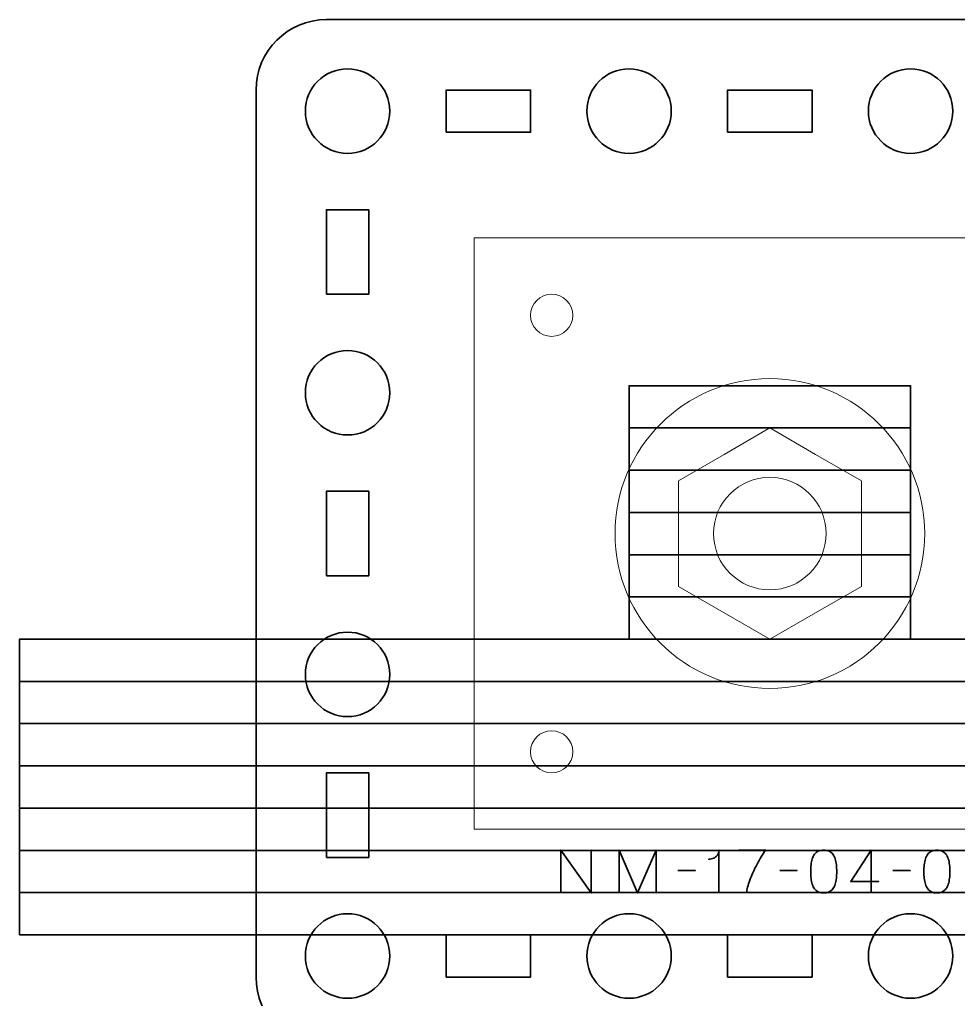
# Model space of a CAD drawing. Header units: centimetres. Extents: x -40 to 171, y -20 to 141.
# Drawn here: x 39.17 to 45.84, y 72.84 to 79.8 of the extents above; entities that cross this region are included whole.
import ezdxf

# ---------------------------------------------------------------- set-up
doc = ezdxf.new("R2010")
doc.units = ezdxf.units.CM
doc.header["$MEASUREMENT"] = 0
doc.layers.add('Layer 1', color=7, linetype='Continuous')

msp = doc.modelspace()

# ---------------------------------------------------------------- linework, layer by layer
at = {"layer": 'Layer 1', "color": 250, "lineweight": 35}
for points in [[(42.20004, 79.00002), (42.80004, 79.00002), (42.80004, 79.30002), (42.20004, 79.30002), (42.20004, 79.00002)], [(44.20004, 79.00002), (44.80004, 79.00002), (44.80004, 79.30002), (44.20004, 79.30002), (44.20004, 79.00002)], [(41.35004, 77.85002), (41.65004, 77.85002), (41.65004, 78.45002), (41.35004, 78.45002), (41.35004, 77.85002)], [(43.5, 76.9), (45.5, 76.9), (45.5, 77.2), (43.5, 77.2), (43.5, 76.9)], [(43.5, 76.6), (45.5, 76.6), (45.5, 76.9), (43.5, 76.9), (43.5, 76.6)], [(43.5, 76.3), (45.5, 76.3), (45.5, 76.6), (43.5, 76.6), (43.5, 76.3)], [(41.35004, 75.85002), (41.65004, 75.85002), (41.65004, 76.45002), (41.35004, 76.45002), (41.35004, 75.85002)], [(43.5, 76), (45.5, 76), (45.5, 76.3), (43.5, 76.3), (43.5, 76)], [(43.5, 75.7), (45.5, 75.7), (45.5, 76), (43.5, 76), (43.5, 75.7)], [(43.5, 75.4), (45.5, 75.4), (45.5, 75.7), (43.5, 75.7), (43.5, 75.4)], [(39.17, 75.1), (49.83, 75.1), (49.83, 75.4), (39.17, 75.4), (39.17, 75.1)], [(39.17, 74.8), (49.83, 74.8), (49.83, 75.1), (39.17, 75.1), (39.17, 74.8)], [(39.17, 74.5), (49.83, 74.5), (49.83, 74.8), (39.17, 74.8), (39.17, 74.5)], [(39.17, 74.2), (49.83, 74.2), (49.83, 74.5), (39.17, 74.5), (39.17, 74.2)], [(41.35004, 73.85002), (41.65004, 73.85002), (41.65004, 74.45002), (41.35004, 74.45002), (41.35004, 73.85002)], [(39.17, 73.9), (49.83, 73.9), (49.83, 74.2), (39.17, 74.2), (39.17, 73.9)], [(39.17, 73.6), (49.83, 73.6), (49.83, 73.9), (39.17, 73.9), (39.17, 73.6)], [(39.17, 73.3), (49.83, 73.3), (49.83, 73.6), (39.17, 73.6), (39.17, 73.3)], [(42.20004, 73.00002), (42.80004, 73.00002), (42.80004, 73.30002), (42.20004, 73.30002), (42.20004, 73.00002)], [(44.20004, 73.00002), (44.80004, 73.00002), (44.80004, 73.30002), (44.20004, 73.30002), (44.20004, 73.00002)]]:
    msp.add_lwpolyline(points, close=True, dxfattribs=at)
for centre in [(41.50004, 79.15002), (43.50004, 79.15002), (45.50004, 79.15002), (41.50004, 77.15002), (41.50004, 75.15002), (41.50004, 73.15002), (43.50004, 73.15002), (45.50004, 73.15002)]:
    msp.add_ellipse(centre, major_axis=(0, 0.3), ratio=1, dxfattribs=at)
at = {"layer": 'Layer 1', "color": 250, "lineweight": 20}
msp.add_ellipse((44.49998, 76.15001), major_axis=(0.39999, 0), ratio=0.999275, dxfattribs=at)
at = {"layer": 'Layer 1', "color": 250, "lineweight": 35}
msp.add_open_spline([(40.85004, 73.00002), (40.85004, 73.00002), (40.85004, 79.30002), (40.85004, 79.30002), (40.85004, 79.30002), (40.85004, 79.57611), (41.07395, 79.80002), (41.35004, 79.80002), (41.35004, 79.80002), (41.35004, 79.80002), (47.65004, 79.80002), (47.65004, 79.80002), (47.65004, 79.80002), (47.92613, 79.80002), (48.15004, 79.57611), (48.15004, 79.30002), (48.15004, 79.30002), (48.15004, 79.30002), (48.15004, 73.00002), (48.15004, 73.00002), (48.15004, 73.00002), (48.15004, 72.72393), (47.92613, 72.50002), (47.65004, 72.50002), (47.65004, 72.50002), (47.65004, 72.50002), (41.35004, 72.50002), (41.35004, 72.50002), (41.35004, 72.50002), (41.07395, 72.50002), (40.85004, 72.72393), (40.85004, 73.00002)], degree=3, knots=[0, 0, 0, 0, 0.125, 0.125, 0.125, 0.125, 0.25, 0.25, 0.25, 0.25, 0.375, 0.375, 0.375, 0.375, 0.5, 0.5, 0.5, 0.5, 0.625, 0.625, 0.625, 0.625, 0.75, 0.75, 0.75, 0.75, 0.875, 0.875, 0.875, 0.875, 1, 1, 1, 1], dxfattribs=at)
at = {"layer": 'Layer 1', "color": 30, "lineweight": 18}
msp.add_open_spline([(42.4, 78.25), (42.4, 78.25), (46.6, 78.25), (46.6, 78.25), (46.6, 78.25), (46.6, 78.25), (46.6, 74.05), (46.6, 74.05), (46.6, 74.05), (46.6, 74.05), (42.4, 74.05), (42.4, 74.05), (42.4, 74.05), (42.4, 74.05), (42.4, 78.25), (42.4, 78.25)], degree=3, knots=[0, 0, 0, 0, 0.25, 0.25, 0.25, 0.25, 0.5, 0.5, 0.5, 0.5, 0.75, 0.75, 0.75, 0.75, 1, 1, 1, 1], dxfattribs=at)
at = {"layer": 'Layer 1', "color": 250, "lineweight": 18}
for points in [[(42.95, 77.85), (43.03283, 77.85), (43.1, 77.78283), (43.1, 77.7), (43.1, 77.7), (43.1, 77.61717), (43.03283, 77.55), (42.95, 77.55), (42.95, 77.55), (42.86717, 77.55), (42.8, 77.61717), (42.8, 77.7), (42.8, 77.7), (42.8, 77.78283), (42.86717, 77.85), (42.95, 77.85)], [(44.5, 77.25), (45.10741, 77.25), (45.6, 76.75741), (45.6, 76.15), (45.6, 76.15), (45.6, 75.54259), (45.10741, 75.05), (44.5, 75.05), (44.5, 75.05), (43.89259, 75.05), (43.4, 75.54259), (43.4, 76.15), (43.4, 76.15), (43.4, 76.75741), (43.89259, 77.25), (44.5, 77.25)], [(42.95, 74.75), (43.03283, 74.75), (43.1, 74.68283), (43.1, 74.6), (43.1, 74.6), (43.1, 74.51717), (43.03283, 74.45), (42.95, 74.45), (42.95, 74.45), (42.86717, 74.45), (42.8, 74.51717), (42.8, 74.6), (42.8, 74.6), (42.8, 74.68283), (42.86717, 74.75), (42.95, 74.75)]]:
    msp.add_open_spline(points, degree=3, knots=[0, 0, 0, 0, 0.25, 0.25, 0.25, 0.25, 0.5, 0.5, 0.5, 0.5, 0.75, 0.75, 0.75, 0.75, 1, 1, 1, 1], dxfattribs=at)
at = {"layer": 'Layer 1', "color": 250, "lineweight": 20}
msp.add_open_spline([(44.49999, 76.9), (44.49999, 76.9), (44.82498, 76.71251), (44.82498, 76.71251), (44.82498, 76.71251), (44.82498, 76.71251), (45.14998, 76.52501), (45.14998, 76.52501), (45.14998, 76.52501), (45.14998, 76.52501), (45.14998, 76.15001), (45.14998, 76.15001), (45.14998, 76.15001), (45.14998, 76.15001), (45.14998, 75.77502), (45.14998, 75.77502), (45.14998, 75.77502), (45.14998, 75.77502), (44.82498, 75.58752), (44.82498, 75.58752), (44.82498, 75.58752), (44.82498, 75.58752), (44.49999, 75.40002), (44.49999, 75.40002), (44.49999, 75.40002), (44.49999, 75.40002), (44.17499, 75.58752), (44.17499, 75.58752), (44.17499, 75.58752), (44.17499, 75.58752), (43.84999, 75.77502), (43.84999, 75.77502), (43.84999, 75.77502), (43.84999, 75.77502), (43.84999, 76.15001), (43.84999, 76.15001), (43.84999, 76.15001), (43.84999, 76.15001), (43.84999, 76.52501), (43.84999, 76.52501), (43.84999, 76.52501), (43.84999, 76.52501), (44.17499, 76.71251), (44.17499, 76.71251), (44.17499, 76.71251), (44.17499, 76.71251), (44.49999, 76.9), (44.49999, 76.9)], degree=3, knots=[0, 0, 0, 0, 0.0833333, 0.0833333, 0.0833333, 0.0833333, 0.1666667, 0.1666667, 0.1666667, 0.1666667, 0.25, 0.25, 0.25, 0.25, 0.3333333, 0.3333333, 0.3333333, 0.3333333, 0.4166667, 0.4166667, 0.4166667, 0.4166667, 0.5, 0.5, 0.5, 0.5, 0.5833333, 0.5833333, 0.5833333, 0.5833333, 0.6666667, 0.6666667, 0.6666667, 0.6666667, 0.75, 0.75, 0.75, 0.75, 0.8333333, 0.8333333, 0.8333333, 0.8333333, 0.9166667, 0.9166667, 0.9166667, 0.9166667, 1, 1, 1, 1], dxfattribs=at)
at = {"layer": 'Layer 1', "color": 30, "lineweight": 35}
for points, knots in [([(43.01415, 73.59741), (43.01415, 73.59741), (43.01415, 73.90263), (43.01415, 73.90263), (43.01415, 73.90263), (43.01415, 73.90263), (43.23174, 73.59741), (43.23174, 73.59741), (43.23174, 73.59741), (43.23174, 73.59741), (43.23174, 73.90263), (43.23174, 73.90263), (43.23174, 73.90263), (43.23174, 73.90263), (43.23174, 73.59741), (43.23174, 73.59741), (43.23174, 73.59741), (43.23174, 73.59741), (43.01415, 73.90263), (43.01415, 73.90263), (43.01415, 73.90263), (43.01415, 73.90263), (43.01415, 73.59741), (43.01415, 73.59741)], [0, 0, 0, 0, 0.1666667, 0.1666667, 0.1666667, 0.1666667, 0.3333333, 0.3333333, 0.3333333, 0.3333333, 0.5, 0.5, 0.5, 0.5, 0.6666667, 0.6666667, 0.6666667, 0.6666667, 0.8333333, 0.8333333, 0.8333333, 0.8333333, 1, 1, 1, 1]), ([(43.42944, 73.59741), (43.42944, 73.59741), (43.42944, 73.90263), (43.42944, 73.90263), (43.42944, 73.90263), (43.42944, 73.90263), (43.56067, 73.59741), (43.56067, 73.59741), (43.56067, 73.59741), (43.56067, 73.59741), (43.69233, 73.90263), (43.69233, 73.90263), (43.69233, 73.90263), (43.69233, 73.90263), (43.69233, 73.59741), (43.69233, 73.59741), (43.69233, 73.59741), (43.69233, 73.59741), (43.69233, 73.90263), (43.69233, 73.90263), (43.69233, 73.90263), (43.69233, 73.90263), (43.56067, 73.59741), (43.56067, 73.59741), (43.56067, 73.59741), (43.56067, 73.59741), (43.42944, 73.90263), (43.42944, 73.90263), (43.42944, 73.90263), (43.42944, 73.90263), (43.42944, 73.59741), (43.42944, 73.59741)], [0, 0, 0, 0, 0.125, 0.125, 0.125, 0.125, 0.25, 0.25, 0.25, 0.25, 0.375, 0.375, 0.375, 0.375, 0.5, 0.5, 0.5, 0.5, 0.625, 0.625, 0.625, 0.625, 0.75, 0.75, 0.75, 0.75, 0.875, 0.875, 0.875, 0.875, 1, 1, 1, 1]), ([(44.13852, 73.59741), (44.13852, 73.59741), (44.13852, 73.90263), (44.13852, 73.90263), (44.13852, 73.90263), (44.13845, 73.89226), (44.13661, 73.88337), (44.13308, 73.87596), (44.13308, 73.87596), (44.12963, 73.86848), (44.12504, 73.86234), (44.1194, 73.85741), (44.1194, 73.85741), (44.11375, 73.85247), (44.10768, 73.84852), (44.10119, 73.84555), (44.10119, 73.84555), (44.0947, 73.84266), (44.08842, 73.84047), (44.08235, 73.83913), (44.08235, 73.83913), (44.07622, 73.83772), (44.07099, 73.83687), (44.06655, 73.83659), (44.06655, 73.83659), (44.07099, 73.83687), (44.07622, 73.83772), (44.08235, 73.83913), (44.08235, 73.83913), (44.08842, 73.84047), (44.0947, 73.84266), (44.10119, 73.84555), (44.10119, 73.84555), (44.10768, 73.84852), (44.11375, 73.85247), (44.1194, 73.85741), (44.1194, 73.85741), (44.12504, 73.86234), (44.12963, 73.86848), (44.13308, 73.87596), (44.13308, 73.87596), (44.13661, 73.88337), (44.13845, 73.89226), (44.13852, 73.90263), (44.13852, 73.90263), (44.13852, 73.90263), (44.13852, 73.59741), (44.13852, 73.59741)], [0, 0, 0, 0, 0.0833333, 0.0833333, 0.0833333, 0.0833333, 0.1666667, 0.1666667, 0.1666667, 0.1666667, 0.25, 0.25, 0.25, 0.25, 0.3333333, 0.3333333, 0.3333333, 0.3333333, 0.4166667, 0.4166667, 0.4166667, 0.4166667, 0.5, 0.5, 0.5, 0.5, 0.5833333, 0.5833333, 0.5833333, 0.5833333, 0.6666667, 0.6666667, 0.6666667, 0.6666667, 0.75, 0.75, 0.75, 0.75, 0.8333333, 0.8333333, 0.8333333, 0.8333333, 0.9166667, 0.9166667, 0.9166667, 0.9166667, 1, 1, 1, 1]), ([(44.33578, 73.59741), (44.33599, 73.60919), (44.33804, 73.62281), (44.34192, 73.63833), (44.34192, 73.63833), (44.3458, 73.65392), (44.35109, 73.67072), (44.3578, 73.68871), (44.3578, 73.68871), (44.3645, 73.7067), (44.37226, 73.72519), (44.38101, 73.74431), (44.38101, 73.74431), (44.38969, 73.76343), (44.39907, 73.78233), (44.40902, 73.80117), (44.40902, 73.80117), (44.41897, 73.82001), (44.42913, 73.83807), (44.4395, 73.85536), (44.4395, 73.85536), (44.44987, 73.87257), (44.46003, 73.88831), (44.46998, 73.90263), (44.46998, 73.90263), (44.46998, 73.90263), (44.28075, 73.90263), (44.28075, 73.90263), (44.28075, 73.90263), (44.28075, 73.90263), (44.46998, 73.90263), (44.46998, 73.90263), (44.46998, 73.90263), (44.46003, 73.88831), (44.44987, 73.87257), (44.4395, 73.85536), (44.4395, 73.85536), (44.42913, 73.83807), (44.41897, 73.82001), (44.40902, 73.80117), (44.40902, 73.80117), (44.39907, 73.78233), (44.38969, 73.76343), (44.38101, 73.74431), (44.38101, 73.74431), (44.37226, 73.72519), (44.3645, 73.7067), (44.3578, 73.68871), (44.3578, 73.68871), (44.35109, 73.67072), (44.3458, 73.65392), (44.34192, 73.63833), (44.34192, 73.63833), (44.33804, 73.62281), (44.33599, 73.60919), (44.33578, 73.59741)], [0, 0, 0, 0, 0.0714286, 0.0714286, 0.0714286, 0.0714286, 0.1428571, 0.1428571, 0.1428571, 0.1428571, 0.2142857, 0.2142857, 0.2142857, 0.2142857, 0.2857143, 0.2857143, 0.2857143, 0.2857143, 0.3571429, 0.3571429, 0.3571429, 0.3571429, 0.4285714, 0.4285714, 0.4285714, 0.4285714, 0.5, 0.5, 0.5, 0.5, 0.5714286, 0.5714286, 0.5714286, 0.5714286, 0.6428571, 0.6428571, 0.6428571, 0.6428571, 0.7142857, 0.7142857, 0.7142857, 0.7142857, 0.7857143, 0.7857143, 0.7857143, 0.7857143, 0.8571429, 0.8571429, 0.8571429, 0.8571429, 0.9285714, 0.9285714, 0.9285714, 0.9285714, 1, 1, 1, 1]), ([(44.88273, 73.59741), (44.89754, 73.59748), (44.91031, 73.60009), (44.92097, 73.60517), (44.92097, 73.60517), (44.93155, 73.61025), (44.94037, 73.61752), (44.94742, 73.62676), (44.94742, 73.62676), (44.95441, 73.63607), (44.95991, 73.64708), (44.964, 73.65978), (44.964, 73.65978), (44.96803, 73.67248), (44.97092, 73.68638), (44.97254, 73.70162), (44.97254, 73.70162), (44.97424, 73.71686), (44.97508, 73.73288), (44.97501, 73.74981), (44.97501, 73.74981), (44.97508, 73.76667), (44.97424, 73.78269), (44.97254, 73.79786), (44.97254, 73.79786), (44.97092, 73.81303), (44.96803, 73.827), (44.964, 73.8397), (44.964, 73.8397), (44.95991, 73.85233), (44.95441, 73.86333), (44.94742, 73.87272), (44.94742, 73.87272), (44.94037, 73.88203), (44.93155, 73.8893), (44.92097, 73.89438), (44.92097, 73.89438), (44.91031, 73.89953), (44.89754, 73.90214), (44.88273, 73.90221), (44.88273, 73.90221), (44.86791, 73.90214), (44.85514, 73.89953), (44.84448, 73.89438), (44.84448, 73.89438), (44.8339, 73.8893), (44.82508, 73.88203), (44.81803, 73.87272), (44.81803, 73.87272), (44.81104, 73.86333), (44.80554, 73.85233), (44.80145, 73.8397), (44.80145, 73.8397), (44.79742, 73.827), (44.79453, 73.81303), (44.79291, 73.79786), (44.79291, 73.79786), (44.79122, 73.78269), (44.79037, 73.76667), (44.79044, 73.74981), (44.79044, 73.74981), (44.79037, 73.73288), (44.79122, 73.71686), (44.79291, 73.70162), (44.79291, 73.70162), (44.79453, 73.68638), (44.79742, 73.67248), (44.80145, 73.65978), (44.80145, 73.65978), (44.80554, 73.64708), (44.81104, 73.63607), (44.81803, 73.62676), (44.81803, 73.62676), (44.82508, 73.61752), (44.8339, 73.61025), (44.84448, 73.60517), (44.84448, 73.60517), (44.85514, 73.60009), (44.86791, 73.59748), (44.88273, 73.59741)], [0, 0, 0, 0, 0.05, 0.05, 0.05, 0.05, 0.1, 0.1, 0.1, 0.1, 0.15, 0.15, 0.15, 0.15, 0.2, 0.2, 0.2, 0.2, 0.25, 0.25, 0.25, 0.25, 0.3, 0.3, 0.3, 0.3, 0.35, 0.35, 0.35, 0.35, 0.4, 0.4, 0.4, 0.4, 0.45, 0.45, 0.45, 0.45, 0.5, 0.5, 0.5, 0.5, 0.55, 0.55, 0.55, 0.55, 0.6, 0.6, 0.6, 0.6, 0.65, 0.65, 0.65, 0.65, 0.7, 0.7, 0.7, 0.7, 0.75, 0.75, 0.75, 0.75, 0.8, 0.8, 0.8, 0.8, 0.85, 0.85, 0.85, 0.85, 0.9, 0.9, 0.9, 0.9, 0.95, 0.95, 0.95, 0.95, 1, 1, 1, 1]), ([(44.88273, 73.59741), (44.89754, 73.59748), (44.91031, 73.60009), (44.92097, 73.60517), (44.92097, 73.60517), (44.93155, 73.61025), (44.94037, 73.61752), (44.94742, 73.62676), (44.94742, 73.62676), (44.95441, 73.63607), (44.95991, 73.64708), (44.964, 73.65978), (44.964, 73.65978), (44.96803, 73.67248), (44.97092, 73.68638), (44.97254, 73.70162), (44.97254, 73.70162), (44.97424, 73.71686), (44.97508, 73.73288), (44.97501, 73.74981), (44.97501, 73.74981), (44.97508, 73.76667), (44.97424, 73.78269), (44.97254, 73.79786), (44.97254, 73.79786), (44.97092, 73.81303), (44.96803, 73.827), (44.964, 73.8397), (44.964, 73.8397), (44.95991, 73.85233), (44.95441, 73.86333), (44.94742, 73.87272), (44.94742, 73.87272), (44.94037, 73.88203), (44.93155, 73.8893), (44.92097, 73.89438), (44.92097, 73.89438), (44.91031, 73.89953), (44.89754, 73.90214), (44.88273, 73.90221), (44.88273, 73.90221), (44.86791, 73.90214), (44.85514, 73.89953), (44.84448, 73.89438), (44.84448, 73.89438), (44.8339, 73.8893), (44.82508, 73.88203), (44.81803, 73.87272), (44.81803, 73.87272), (44.81104, 73.86333), (44.80554, 73.85233), (44.80145, 73.8397), (44.80145, 73.8397), (44.79742, 73.827), (44.79453, 73.81303), (44.79291, 73.79786), (44.79291, 73.79786), (44.79122, 73.78269), (44.79037, 73.76667), (44.79044, 73.74981), (44.79044, 73.74981), (44.79037, 73.73288), (44.79122, 73.71686), (44.79291, 73.70162), (44.79291, 73.70162), (44.79453, 73.68638), (44.79742, 73.67248), (44.80145, 73.65978), (44.80145, 73.65978), (44.80554, 73.64708), (44.81104, 73.63607), (44.81803, 73.62676), (44.81803, 73.62676), (44.82508, 73.61752), (44.8339, 73.61025), (44.84448, 73.60517), (44.84448, 73.60517), (44.85514, 73.60009), (44.86791, 73.59748), (44.88273, 73.59741)], [0, 0, 0, 0, 0.05, 0.05, 0.05, 0.05, 0.1, 0.1, 0.1, 0.1, 0.15, 0.15, 0.15, 0.15, 0.2, 0.2, 0.2, 0.2, 0.25, 0.25, 0.25, 0.25, 0.3, 0.3, 0.3, 0.3, 0.35, 0.35, 0.35, 0.35, 0.4, 0.4, 0.4, 0.4, 0.45, 0.45, 0.45, 0.45, 0.5, 0.5, 0.5, 0.5, 0.55, 0.55, 0.55, 0.55, 0.6, 0.6, 0.6, 0.6, 0.65, 0.65, 0.65, 0.65, 0.7, 0.7, 0.7, 0.7, 0.75, 0.75, 0.75, 0.75, 0.8, 0.8, 0.8, 0.8, 0.85, 0.85, 0.85, 0.85, 0.9, 0.9, 0.9, 0.9, 0.95, 0.95, 0.95, 0.95, 1, 1, 1, 1]), ([(45.21927, 73.59741), (45.21927, 73.59741), (45.21927, 73.90263), (45.21927, 73.90263), (45.21927, 73.90263), (45.21927, 73.90263), (45.07534, 73.67869), (45.07534, 73.67869), (45.07534, 73.67869), (45.07534, 73.67869), (45.27346, 73.67869), (45.27346, 73.67869), (45.27346, 73.67869), (45.27346, 73.67869), (45.07534, 73.67869), (45.07534, 73.67869), (45.07534, 73.67869), (45.07534, 73.67869), (45.21927, 73.90263), (45.21927, 73.90263), (45.21927, 73.90263), (45.21927, 73.90263), (45.21927, 73.59741), (45.21927, 73.59741)], [0, 0, 0, 0, 0.1666667, 0.1666667, 0.1666667, 0.1666667, 0.3333333, 0.3333333, 0.3333333, 0.3333333, 0.5, 0.5, 0.5, 0.5, 0.6666667, 0.6666667, 0.6666667, 0.6666667, 0.8333333, 0.8333333, 0.8333333, 0.8333333, 1, 1, 1, 1]), ([(45.68663, 73.59741), (45.70144, 73.59748), (45.71421, 73.60009), (45.72487, 73.60517), (45.72487, 73.60517), (45.73545, 73.61025), (45.74427, 73.61752), (45.75132, 73.62676), (45.75132, 73.62676), (45.75831, 73.63607), (45.76381, 73.64708), (45.7679, 73.65978), (45.7679, 73.65978), (45.77193, 73.67248), (45.77482, 73.68638), (45.77644, 73.70162), (45.77644, 73.70162), (45.77814, 73.71686), (45.77898, 73.73288), (45.77891, 73.74981), (45.77891, 73.74981), (45.77898, 73.76667), (45.77814, 73.78269), (45.77644, 73.79786), (45.77644, 73.79786), (45.77482, 73.81303), (45.77193, 73.827), (45.7679, 73.8397), (45.7679, 73.8397), (45.76381, 73.85233), (45.75831, 73.86333), (45.75132, 73.87272), (45.75132, 73.87272), (45.74427, 73.88203), (45.73545, 73.8893), (45.72487, 73.89438), (45.72487, 73.89438), (45.71421, 73.89953), (45.70144, 73.90214), (45.68663, 73.90221), (45.68663, 73.90221), (45.67181, 73.90214), (45.65904, 73.89953), (45.64838, 73.89438), (45.64838, 73.89438), (45.6378, 73.8893), (45.62898, 73.88203), (45.62193, 73.87272), (45.62193, 73.87272), (45.61494, 73.86333), (45.60944, 73.85233), (45.60535, 73.8397), (45.60535, 73.8397), (45.60132, 73.827), (45.59843, 73.81303), (45.59681, 73.79786), (45.59681, 73.79786), (45.59512, 73.78269), (45.59427, 73.76667), (45.59434, 73.74981), (45.59434, 73.74981), (45.59427, 73.73288), (45.59512, 73.71686), (45.59681, 73.70162), (45.59681, 73.70162), (45.59843, 73.68638), (45.60132, 73.67248), (45.60535, 73.65978), (45.60535, 73.65978), (45.60944, 73.64708), (45.61494, 73.63607), (45.62193, 73.62676), (45.62193, 73.62676), (45.62898, 73.61752), (45.6378, 73.61025), (45.64838, 73.60517), (45.64838, 73.60517), (45.65904, 73.60009), (45.67181, 73.59748), (45.68663, 73.59741)], [0, 0, 0, 0, 0.05, 0.05, 0.05, 0.05, 0.1, 0.1, 0.1, 0.1, 0.15, 0.15, 0.15, 0.15, 0.2, 0.2, 0.2, 0.2, 0.25, 0.25, 0.25, 0.25, 0.3, 0.3, 0.3, 0.3, 0.35, 0.35, 0.35, 0.35, 0.4, 0.4, 0.4, 0.4, 0.45, 0.45, 0.45, 0.45, 0.5, 0.5, 0.5, 0.5, 0.55, 0.55, 0.55, 0.55, 0.6, 0.6, 0.6, 0.6, 0.65, 0.65, 0.65, 0.65, 0.7, 0.7, 0.7, 0.7, 0.75, 0.75, 0.75, 0.75, 0.8, 0.8, 0.8, 0.8, 0.85, 0.85, 0.85, 0.85, 0.9, 0.9, 0.9, 0.9, 0.95, 0.95, 0.95, 0.95, 1, 1, 1, 1]), ([(45.68663, 73.59741), (45.70144, 73.59748), (45.71421, 73.60009), (45.72487, 73.60517), (45.72487, 73.60517), (45.73545, 73.61025), (45.74427, 73.61752), (45.75132, 73.62676), (45.75132, 73.62676), (45.75831, 73.63607), (45.76381, 73.64708), (45.7679, 73.65978), (45.7679, 73.65978), (45.77193, 73.67248), (45.77482, 73.68638), (45.77644, 73.70162), (45.77644, 73.70162), (45.77814, 73.71686), (45.77898, 73.73288), (45.77891, 73.74981), (45.77891, 73.74981), (45.77898, 73.76667), (45.77814, 73.78269), (45.77644, 73.79786), (45.77644, 73.79786), (45.77482, 73.81303), (45.77193, 73.827), (45.7679, 73.8397), (45.7679, 73.8397), (45.76381, 73.85233), (45.75831, 73.86333), (45.75132, 73.87272), (45.75132, 73.87272), (45.74427, 73.88203), (45.73545, 73.8893), (45.72487, 73.89438), (45.72487, 73.89438), (45.71421, 73.89953), (45.70144, 73.90214), (45.68663, 73.90221), (45.68663, 73.90221), (45.67181, 73.90214), (45.65904, 73.89953), (45.64838, 73.89438), (45.64838, 73.89438), (45.6378, 73.8893), (45.62898, 73.88203), (45.62193, 73.87272), (45.62193, 73.87272), (45.61494, 73.86333), (45.60944, 73.85233), (45.60535, 73.8397), (45.60535, 73.8397), (45.60132, 73.827), (45.59843, 73.81303), (45.59681, 73.79786), (45.59681, 73.79786), (45.59512, 73.78269), (45.59427, 73.76667), (45.59434, 73.74981), (45.59434, 73.74981), (45.59427, 73.73288), (45.59512, 73.71686), (45.59681, 73.70162), (45.59681, 73.70162), (45.59843, 73.68638), (45.60132, 73.67248), (45.60535, 73.65978), (45.60535, 73.65978), (45.60944, 73.64708), (45.61494, 73.63607), (45.62193, 73.62676), (45.62193, 73.62676), (45.62898, 73.61752), (45.6378, 73.61025), (45.64838, 73.60517), (45.64838, 73.60517), (45.65904, 73.60009), (45.67181, 73.59748), (45.68663, 73.59741)], [0, 0, 0, 0, 0.05, 0.05, 0.05, 0.05, 0.1, 0.1, 0.1, 0.1, 0.15, 0.15, 0.15, 0.15, 0.2, 0.2, 0.2, 0.2, 0.25, 0.25, 0.25, 0.25, 0.3, 0.3, 0.3, 0.3, 0.35, 0.35, 0.35, 0.35, 0.4, 0.4, 0.4, 0.4, 0.45, 0.45, 0.45, 0.45, 0.5, 0.5, 0.5, 0.5, 0.55, 0.55, 0.55, 0.55, 0.6, 0.6, 0.6, 0.6, 0.65, 0.65, 0.65, 0.65, 0.7, 0.7, 0.7, 0.7, 0.75, 0.75, 0.75, 0.75, 0.8, 0.8, 0.8, 0.8, 0.85, 0.85, 0.85, 0.85, 0.9, 0.9, 0.9, 0.9, 0.95, 0.95, 0.95, 0.95, 1, 1, 1, 1]), ([(43.84642, 73.75701), (43.84642, 73.75701), (43.96961, 73.75701), (43.96961, 73.75701), (43.96961, 73.75701), (43.96961, 73.75701), (43.84642, 73.75701), (43.84642, 73.75701)], [0, 0, 0, 0, 0.5, 0.5, 0.5, 0.5, 1, 1, 1, 1]), ([(44.57031, 73.75701), (44.57031, 73.75701), (44.6935, 73.75701), (44.6935, 73.75701), (44.6935, 73.75701), (44.6935, 73.75701), (44.57031, 73.75701), (44.57031, 73.75701)], [0, 0, 0, 0, 0.5, 0.5, 0.5, 0.5, 1, 1, 1, 1]), ([(45.37421, 73.75701), (45.37421, 73.75701), (45.4974, 73.75701), (45.4974, 73.75701), (45.4974, 73.75701), (45.4974, 73.75701), (45.37421, 73.75701), (45.37421, 73.75701)], [0, 0, 0, 0, 0.5, 0.5, 0.5, 0.5, 1, 1, 1, 1])]:
    msp.add_open_spline(points, degree=3, knots=knots, dxfattribs=at)

doc.saveas('drawing.dxf')
